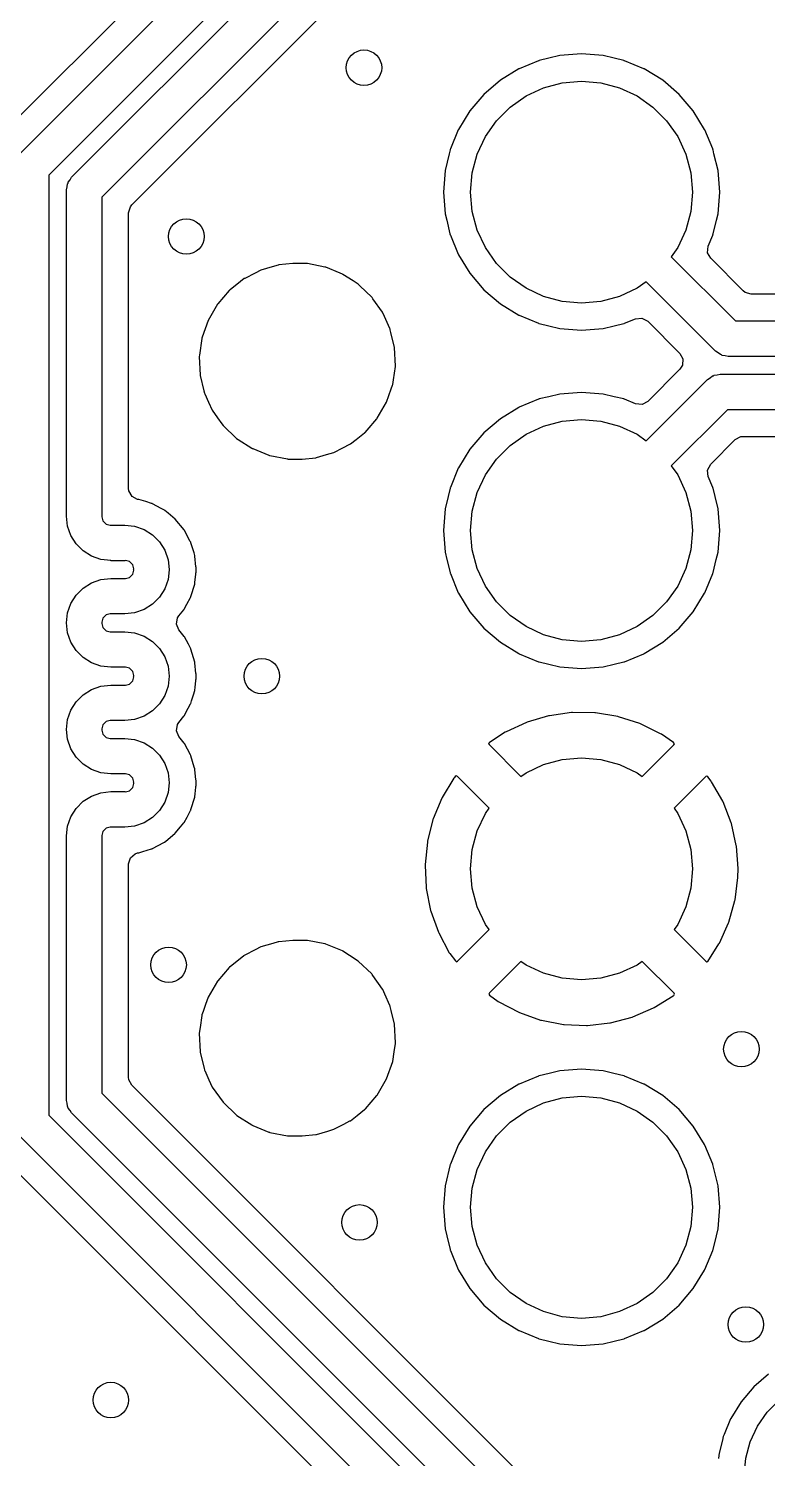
# Model space of a CAD drawing. Extents: x 3.82 to 6.18, y -5.18 to -3.22.
# Drawn here: x 4.164 to 4.492, y -4.798 to -4.164 of the extents above; entities that cross this region are included whole.
import ezdxf

# ---------------------------------------------------------------- set-up
doc = ezdxf.new("R2010")
doc.units = 0
doc.header["$MEASUREMENT"] = 0
doc.layers.add('BLACK', color=7, linetype='CONTINUOUS')

msp = doc.modelspace()

# ---------------------------------------------------------------- linework, layer by layer
at = {"layer": 'BLACK', "linetype": 'CONTINUOUS'}
for p, q in [((4.15979, -4.21985), (4.35827, -4.02137)), ((4.37171, -4.0302), (4.17323, -4.22868)), ((4.30238, -4.06053), (4.15337, -4.20954)), ((4.18341, -4.22964), (4.33241, -4.08064)), ((4.34122, -4.09409), (4.19685, -4.23847)), ((4.21013, -4.24192), (4.34467, -4.10738)), ((4.39987, -4.17574), (4.39499, -4.17691)), ((4.40945, -4.17499), (4.39987, -4.17574)), ((4.41903, -4.17574), (4.40945, -4.17499)), ((4.42391, -4.17691), (4.41903, -4.17574)), ((4.38165, -4.18166), (4.37346, -4.18668)), ((4.38183, -4.18159), (4.38165, -4.18166)), ((4.39035, -4.17806), (4.38183, -4.18159)), ((4.38183, -4.18159), (4.38183, -4.18159)), ((4.39053, -4.17799), (4.39035, -4.17806)), ((4.39035, -4.17806), (4.39035, -4.17806)), ((4.39072, -4.17794), (4.39053, -4.17799)), ((4.39499, -4.17691), (4.39072, -4.17794)), ((4.39072, -4.17794), (4.39072, -4.17794)), ((4.42818, -4.17794), (4.42391, -4.17691)), ((4.42837, -4.17799), (4.42818, -4.17794)), ((4.42818, -4.17794), (4.42818, -4.17794)), ((4.42855, -4.17806), (4.42837, -4.17799)), ((4.43707, -4.18159), (4.42855, -4.17806)), ((4.42855, -4.17806), (4.42855, -4.17806)), ((4.43725, -4.18166), (4.43707, -4.18159)), ((4.43707, -4.18159), (4.43707, -4.18159)), ((4.44544, -4.18668), (4.43725, -4.18166)), ((4.37346, -4.18668), (4.36615, -4.19292)), ((4.39262, -4.18998), (4.4009, -4.18776)), ((4.4009, -4.18776), (4.40945, -4.18701)), ((4.40945, -4.18701), (4.41799, -4.18776)), ((4.41799, -4.18776), (4.42628, -4.18998)), ((4.45275, -4.19292), (4.44544, -4.18668)), ((4.36615, -4.19292), (4.35991, -4.20023)), ((4.37782, -4.19852), (4.38484, -4.1936)), ((4.38484, -4.1936), (4.39262, -4.18998)), ((4.42628, -4.18998), (4.43406, -4.1936)), ((4.43406, -4.1936), (4.44108, -4.19852)), ((4.45899, -4.20023), (4.45275, -4.19292)), ((4.35991, -4.20023), (4.35489, -4.20842)), ((4.37175, -4.20459), (4.37782, -4.19852)), ((4.44108, -4.19852), (4.44715, -4.20459)), ((4.46401, -4.20842), (4.45899, -4.20023)), ((4.36683, -4.21161), (4.37175, -4.20459)), ((4.44715, -4.20459), (4.45207, -4.21161)), ((4.35482, -4.2086), (4.35129, -4.21712)), ((4.35489, -4.20842), (4.35482, -4.2086)), ((4.35482, -4.2086), (4.35482, -4.2086)), ((4.3632, -4.21939), (4.36683, -4.21161)), ((4.45207, -4.21161), (4.45569, -4.21939)), ((4.46408, -4.2086), (4.46401, -4.20842)), ((4.46761, -4.21712), (4.46408, -4.2086)), ((4.46408, -4.2086), (4.46408, -4.2086)), ((4.35075, -4.21923), (4.34897, -4.22664)), ((4.35117, -4.21749), (4.35075, -4.21923)), ((4.35121, -4.2173), (4.35117, -4.21749)), ((4.35117, -4.21749), (4.35117, -4.21749)), ((4.35129, -4.21712), (4.35121, -4.2173)), ((4.35129, -4.21712), (4.35129, -4.21712)), ((4.36098, -4.22767), (4.3632, -4.21939)), ((4.45569, -4.21939), (4.45791, -4.22767)), ((4.46768, -4.2173), (4.46761, -4.21712)), ((4.46761, -4.21712), (4.46761, -4.21712)), ((4.46773, -4.21749), (4.46768, -4.2173)), ((4.46815, -4.21923), (4.46773, -4.21749)), ((4.46773, -4.21749), (4.46773, -4.21749)), ((4.46993, -4.22664), (4.46815, -4.21923)), ((4.34897, -4.22664), (4.34822, -4.23622)), ((4.47068, -4.23622), (4.46993, -4.22664)), ((4.17323, -4.22868), (4.17323, -4.64533)), ((4.1814, -4.23391), (4.18154, -4.2326)), ((4.18154, -4.2326), (4.18179, -4.23222)), ((4.18179, -4.23222), (4.18189, -4.23178)), ((4.18189, -4.23178), (4.18271, -4.23075)), ((4.18271, -4.23075), (4.18341, -4.22964)), ((4.36024, -4.23622), (4.36098, -4.22767)), ((4.45791, -4.22767), (4.45866, -4.23622)), ((4.1811, -4.23519), (4.1814, -4.23391)), ((4.1811, -4.37992), (4.1811, -4.23519)), ((4.19685, -4.23847), (4.19685, -4.37992)), ((4.34822, -4.23622), (4.34897, -4.2458)), ((4.36098, -4.24477), (4.36024, -4.23622)), ((4.45866, -4.23622), (4.45791, -4.24477)), ((4.46993, -4.2458), (4.47068, -4.23622)), ((4.20868, -4.24542), (4.20947, -4.24274)), ((4.20868, -4.36755), (4.20868, -4.24542)), ((4.20947, -4.24274), (4.21013, -4.24192)), ((4.34897, -4.2458), (4.34967, -4.24872)), ((4.3632, -4.25305), (4.36098, -4.24477)), ((4.45791, -4.24477), (4.45569, -4.25305)), ((4.46922, -4.24872), (4.46993, -4.2458)), ((4.34967, -4.24872), (4.35112, -4.25476)), ((4.46777, -4.25476), (4.46922, -4.24872)), ((4.35112, -4.25476), (4.35121, -4.25514)), ((4.35121, -4.25514), (4.35129, -4.25532)), ((4.35129, -4.25532), (4.35129, -4.25532)), ((4.35129, -4.25532), (4.35481, -4.26382)), ((4.36683, -4.26083), (4.3632, -4.25305)), ((4.45569, -4.25305), (4.45207, -4.26083)), ((4.4656, -4.26017), (4.46761, -4.25532)), ((4.46761, -4.25532), (4.46768, -4.25514)), ((4.46761, -4.25532), (4.46761, -4.25532)), ((4.46768, -4.25514), (4.46777, -4.25476)), ((4.35481, -4.26382), (4.35489, -4.26402)), ((4.35489, -4.26402), (4.35991, -4.27221)), ((4.37175, -4.26785), (4.36683, -4.26083)), ((4.45207, -4.26083), (4.44924, -4.26487)), ((4.44924, -4.26487), (4.47767, -4.29331)), ((4.46534, -4.26313), (4.4656, -4.26017)), ((4.46668, -4.26558), (4.46534, -4.26313)), ((4.2673, -4.27081), (4.26473, -4.27214)), ((4.27235, -4.26933), (4.2673, -4.27081)), ((4.27501, -4.26855), (4.27235, -4.26933)), ((4.27523, -4.26848), (4.27501, -4.26855)), ((4.27501, -4.26855), (4.27501, -4.26855)), ((4.2814, -4.26789), (4.27523, -4.26848)), ((4.28749, -4.26789), (4.2814, -4.26789)), ((4.28771, -4.2679), (4.28749, -4.26789)), ((4.28789, -4.26794), (4.28771, -4.2679)), ((4.29559, -4.26944), (4.28789, -4.26794)), ((4.28789, -4.26794), (4.28789, -4.26794)), ((4.29583, -4.26949), (4.29559, -4.26944)), ((4.29559, -4.26944), (4.29559, -4.26944)), ((4.29604, -4.26958), (4.29583, -4.26949)), ((4.29605, -4.26958), (4.29604, -4.26958)), ((4.30239, -4.27214), (4.29605, -4.26958)), ((4.37782, -4.27392), (4.37175, -4.26785)), ((4.48112, -4.28002), (4.46668, -4.26558)), ((4.25826, -4.27592), (4.25364, -4.27956)), ((4.25995, -4.27459), (4.25826, -4.27592)), ((4.26016, -4.27449), (4.25995, -4.27459)), ((4.26473, -4.27214), (4.26016, -4.27449)), ((4.26016, -4.27449), (4.26016, -4.27449)), ((4.30349, -4.27258), (4.30239, -4.27214)), ((4.30369, -4.27271), (4.30349, -4.27258)), ((4.30814, -4.27558), (4.30369, -4.27271)), ((4.30369, -4.27271), (4.30369, -4.27271)), ((4.31044, -4.27706), (4.30814, -4.27558)), ((4.31061, -4.27723), (4.31044, -4.27706)), ((4.31114, -4.27773), (4.31061, -4.27723)), ((4.31641, -4.28278), (4.31114, -4.27773)), ((4.35991, -4.27221), (4.36615, -4.27952)), ((4.38484, -4.27884), (4.37782, -4.27392)), ((4.4381, -4.27601), (4.43406, -4.27884)), ((4.46884, -4.30675), (4.4381, -4.27601)), ((4.25329, -4.27988), (4.24819, -4.28577)), ((4.25345, -4.2797), (4.25329, -4.27988)), ((4.25329, -4.27988), (4.25329, -4.27988)), ((4.25364, -4.27956), (4.25345, -4.2797)), ((4.25364, -4.27956), (4.25364, -4.27956)), ((4.31655, -4.28297), (4.31641, -4.28278)), ((4.31696, -4.28355), (4.31655, -4.28297)), ((4.31655, -4.28297), (4.31655, -4.28297)), ((4.3212, -4.28952), (4.31696, -4.28355)), ((4.36615, -4.27952), (4.37346, -4.28576)), ((4.39262, -4.28247), (4.38484, -4.27884)), ((4.4009, -4.28469), (4.39262, -4.28247)), ((4.42628, -4.28247), (4.41799, -4.28469)), ((4.43406, -4.27884), (4.42628, -4.28247)), ((4.48194, -4.28069), (4.48112, -4.28002)), ((4.48463, -4.28148), (4.48194, -4.28069)), ((4.54165, -4.28148), (4.48463, -4.28148)), ((4.24803, -4.28595), (4.24389, -4.2931)), ((4.24819, -4.28577), (4.24803, -4.28595)), ((4.24819, -4.28577), (4.24819, -4.28577)), ((4.32206, -4.29142), (4.3212, -4.28952)), ((4.37346, -4.28576), (4.38165, -4.29078)), ((4.40945, -4.28543), (4.4009, -4.28469)), ((4.41799, -4.28469), (4.40945, -4.28543)), ((4.24389, -4.2931), (4.24259, -4.29684)), ((4.32444, -4.29665), (4.32206, -4.29142)), ((4.32462, -4.29705), (4.32444, -4.29665)), ((4.38165, -4.29078), (4.38183, -4.29085)), ((4.38183, -4.29085), (4.38183, -4.29085)), ((4.38183, -4.29085), (4.39035, -4.29438)), ((4.39035, -4.29438), (4.39035, -4.29438)), ((4.39035, -4.29438), (4.39053, -4.29446)), ((4.39053, -4.29446), (4.39072, -4.2945)), ((4.39072, -4.2945), (4.39072, -4.2945)), ((4.39072, -4.2945), (4.39499, -4.29553)), ((4.39499, -4.29553), (4.39987, -4.2967)), ((4.39987, -4.2967), (4.40945, -4.29745)), ((4.40945, -4.29745), (4.41903, -4.2967)), ((4.41903, -4.2967), (4.42391, -4.29553)), ((4.42391, -4.29553), (4.42818, -4.2945)), ((4.42818, -4.2945), (4.42837, -4.29446)), ((4.42818, -4.2945), (4.42818, -4.2945)), ((4.42837, -4.29446), (4.42855, -4.29438)), ((4.42855, -4.29438), (4.4334, -4.29237)), ((4.4334, -4.29237), (4.43618, -4.29207)), ((4.43618, -4.29207), (4.43881, -4.29345)), ((4.43881, -4.29345), (4.45307, -4.30771)), ((4.47767, -4.29331), (4.54428, -4.29331)), ((4.24115, -4.30115), (4.24008, -4.30849)), ((4.24118, -4.30091), (4.24115, -4.30115)), ((4.24115, -4.30115), (4.24115, -4.30115)), ((4.2413, -4.30056), (4.24118, -4.30091)), ((4.24259, -4.29684), (4.2413, -4.30056)), ((4.32467, -4.29728), (4.32462, -4.29705)), ((4.32496, -4.29847), (4.32467, -4.29728)), ((4.32467, -4.29728), (4.32467, -4.29728)), ((4.32655, -4.30509), (4.32496, -4.29847)), ((4.24008, -4.30849), (4.23999, -4.30909)), ((4.23999, -4.30909), (4.24037, -4.31735)), ((4.32694, -4.31335), (4.32655, -4.30509)), ((4.45307, -4.30771), (4.45441, -4.31017)), ((4.46996, -4.30745), (4.46884, -4.30675)), ((4.47098, -4.30827), (4.46996, -4.30745)), ((4.47142, -4.30837), (4.47098, -4.30827)), ((4.47181, -4.30861), (4.47142, -4.30837)), ((4.47311, -4.30876), (4.47181, -4.30861)), ((4.4744, -4.30906), (4.47311, -4.30876)), ((4.541, -4.30906), (4.4744, -4.30906)), ((4.32605, -4.31946), (4.3269, -4.31358)), ((4.3269, -4.31358), (4.32694, -4.31335)), ((4.3269, -4.31358), (4.3269, -4.31358)), ((4.45307, -4.31473), (4.43881, -4.32899)), ((4.45421, -4.31295), (4.45307, -4.31473)), ((4.45441, -4.31017), (4.45421, -4.31295)), ((4.24037, -4.31735), (4.24043, -4.31758)), ((4.24043, -4.31758), (4.24043, -4.31758)), ((4.24043, -4.31758), (4.24207, -4.32437)), ((4.32509, -4.32343), (4.32567, -4.32175)), ((4.32567, -4.32175), (4.32575, -4.32153)), ((4.32567, -4.32175), (4.32567, -4.32175)), ((4.32575, -4.32153), (4.32605, -4.31946)), ((4.4381, -4.34643), (4.46531, -4.31923)), ((4.46531, -4.31923), (4.46642, -4.31853)), ((4.46642, -4.31853), (4.46745, -4.31771)), ((4.46745, -4.31771), (4.46789, -4.31761)), ((4.46789, -4.31761), (4.46828, -4.31737)), ((4.46828, -4.31737), (4.46958, -4.31722)), ((4.46958, -4.31722), (4.47087, -4.31693)), ((4.47087, -4.31693), (4.51284, -4.31693)), ((4.24207, -4.32437), (4.24231, -4.32539)), ((4.24231, -4.32539), (4.24241, -4.32561)), ((4.24241, -4.32561), (4.24241, -4.32561)), ((4.24241, -4.32561), (4.24409, -4.3293)), ((4.32304, -4.32934), (4.32509, -4.32343)), ((4.39035, -4.32806), (4.38183, -4.33159)), ((4.39053, -4.32799), (4.39035, -4.32806)), ((4.39035, -4.32806), (4.39035, -4.32806)), ((4.39072, -4.32794), (4.39053, -4.32799)), ((4.39499, -4.32691), (4.39072, -4.32794)), ((4.39072, -4.32794), (4.39072, -4.32794)), ((4.39987, -4.32574), (4.39499, -4.32691)), ((4.40945, -4.32499), (4.39987, -4.32574)), ((4.41903, -4.32574), (4.40945, -4.32499)), ((4.42391, -4.32691), (4.41903, -4.32574)), ((4.42818, -4.32794), (4.42391, -4.32691)), ((4.42837, -4.32799), (4.42818, -4.32794)), ((4.42818, -4.32794), (4.42818, -4.32794)), ((4.42855, -4.32806), (4.42837, -4.32799)), ((4.4334, -4.33007), (4.42855, -4.32806)), ((4.42855, -4.32806), (4.42855, -4.32806)), ((4.24409, -4.3293), (4.24573, -4.33292)), ((4.24573, -4.33292), (4.24811, -4.33627)), ((4.3189, -4.33649), (4.32304, -4.32934)), ((4.38165, -4.33166), (4.37346, -4.33668)), ((4.38183, -4.33159), (4.38165, -4.33166)), ((4.38183, -4.33159), (4.38183, -4.33159)), ((4.43636, -4.33033), (4.4334, -4.33007)), ((4.43881, -4.32899), (4.43636, -4.33033)), ((4.47413, -4.33268), (4.44924, -4.35757)), ((4.51282, -4.33268), (4.47413, -4.33268)), ((4.24811, -4.33627), (4.24998, -4.33891)), ((4.24998, -4.33891), (4.25052, -4.33966)), ((4.25052, -4.33966), (4.25649, -4.34538)), ((4.31438, -4.3417), (4.31874, -4.33667)), ((4.31874, -4.33667), (4.3189, -4.33649)), ((4.31874, -4.33667), (4.31874, -4.33667)), ((4.37346, -4.33668), (4.36615, -4.34292)), ((4.38484, -4.3436), (4.39262, -4.33998)), ((4.39262, -4.33998), (4.4009, -4.33776)), ((4.4009, -4.33776), (4.40945, -4.33701)), ((4.40945, -4.33701), (4.41799, -4.33776)), ((4.41799, -4.33776), (4.42628, -4.33998)), ((4.42628, -4.33998), (4.43406, -4.3436)), ((4.25649, -4.34538), (4.25721, -4.34584)), ((4.25721, -4.34584), (4.26324, -4.34973)), ((4.30698, -4.34785), (4.30953, -4.34584)), ((4.30953, -4.34584), (4.31329, -4.34289)), ((4.31329, -4.34288), (4.31348, -4.34274)), ((4.31329, -4.34289), (4.31329, -4.34288)), ((4.31348, -4.34274), (4.31438, -4.3417)), ((4.36615, -4.34292), (4.35991, -4.35023)), ((4.37782, -4.34852), (4.38484, -4.3436)), ((4.43406, -4.3436), (4.4381, -4.34643)), ((4.46668, -4.35686), (4.47758, -4.34596)), ((4.47758, -4.34596), (4.48003, -4.34462)), ((4.48003, -4.34462), (4.48108, -4.34451)), ((4.48108, -4.34451), (4.52426, -4.34451)), ((4.26324, -4.34973), (4.26324, -4.34973)), ((4.26324, -4.34973), (4.26343, -4.34986)), ((4.26343, -4.34986), (4.26365, -4.34995)), ((4.26365, -4.34995), (4.27088, -4.35286)), ((4.27088, -4.35286), (4.27088, -4.35286)), ((4.27088, -4.35286), (4.2711, -4.35295)), ((4.2711, -4.35295), (4.27133, -4.353)), ((4.27133, -4.353), (4.27133, -4.353)), ((4.27133, -4.353), (4.27904, -4.3545)), ((4.29192, -4.35389), (4.29634, -4.3526)), ((4.29634, -4.3526), (4.29963, -4.35163)), ((4.29963, -4.35163), (4.30363, -4.34957)), ((4.30363, -4.34957), (4.30677, -4.34795)), ((4.30677, -4.34795), (4.30698, -4.34785)), ((4.30677, -4.34795), (4.30677, -4.34795)), ((4.35991, -4.35023), (4.35489, -4.35842)), ((4.37175, -4.35459), (4.37782, -4.34852)), ((4.27904, -4.3545), (4.27904, -4.3545)), ((4.27904, -4.3545), (4.27922, -4.35454)), ((4.27922, -4.35454), (4.27943, -4.35455)), ((4.27943, -4.35455), (4.28553, -4.35455)), ((4.28553, -4.35455), (4.29169, -4.35396)), ((4.29169, -4.35396), (4.29192, -4.35389)), ((4.29192, -4.35389), (4.29192, -4.35389)), ((4.35482, -4.3586), (4.35129, -4.36712)), ((4.35489, -4.35842), (4.35482, -4.3586)), ((4.35482, -4.3586), (4.35482, -4.3586)), ((4.36683, -4.36161), (4.37175, -4.35459)), ((4.44924, -4.35757), (4.45207, -4.36161)), ((4.4653, -4.35949), (4.46668, -4.35686)), ((4.4656, -4.36227), (4.4653, -4.35949)), ((4.3632, -4.36939), (4.36683, -4.36161)), ((4.45207, -4.36161), (4.45569, -4.36939)), ((4.46761, -4.36712), (4.4656, -4.36227)), ((4.20881, -4.36869), (4.20868, -4.36755)), ((4.2102, -4.37112), (4.20881, -4.36869)), ((4.21267, -4.37242), (4.2102, -4.37112)), ((4.21289, -4.37246), (4.21267, -4.37242)), ((4.21313, -4.37248), (4.21289, -4.37246)), ((4.21625, -4.37343), (4.21313, -4.37248)), ((4.3503, -4.37112), (4.34897, -4.37664)), ((4.35117, -4.36749), (4.3503, -4.37112)), ((4.35121, -4.3673), (4.35117, -4.36749)), ((4.35117, -4.36749), (4.35117, -4.36749)), ((4.35129, -4.36712), (4.35121, -4.3673)), ((4.35129, -4.36712), (4.35129, -4.36712)), ((4.36098, -4.37767), (4.3632, -4.36939)), ((4.45569, -4.36939), (4.45791, -4.37767)), ((4.46768, -4.3673), (4.46761, -4.36712)), ((4.46773, -4.36749), (4.46768, -4.3673)), ((4.4686, -4.37112), (4.46773, -4.36749)), ((4.46773, -4.36749), (4.46773, -4.36749)), ((4.46993, -4.37664), (4.4686, -4.37112)), ((4.21884, -4.37421), (4.21625, -4.37343)), ((4.21907, -4.37429), (4.21884, -4.37421)), ((4.21884, -4.37421), (4.21884, -4.37421)), ((4.21929, -4.3744), (4.21907, -4.37429)), ((4.22313, -4.37645), (4.21929, -4.3744)), ((4.21929, -4.3744), (4.21929, -4.3744)), ((4.22455, -4.37721), (4.22313, -4.37645)), ((4.22474, -4.37737), (4.22455, -4.37721)), ((4.2262, -4.37857), (4.22474, -4.37737)), ((4.22935, -4.38115), (4.2262, -4.37857)), ((4.34897, -4.37664), (4.34822, -4.38622)), ((4.36024, -4.38622), (4.36098, -4.37767)), ((4.45791, -4.37767), (4.45866, -4.38622)), ((4.47068, -4.38622), (4.46993, -4.37664)), ((4.1816, -4.3843), (4.1811, -4.37992)), ((4.18305, -4.38846), (4.1816, -4.3843)), ((4.19685, -4.37995), (4.19679, -4.38021)), ((4.19679, -4.38021), (4.19726, -4.38196)), ((4.19685, -4.37992), (4.19685, -4.37995)), ((4.19726, -4.38196), (4.19875, -4.38345)), ((4.19875, -4.38345), (4.20051, -4.38392)), ((4.20051, -4.38392), (4.20079, -4.38386)), ((4.20079, -4.38386), (4.20697, -4.38386)), ((4.20697, -4.38386), (4.20697, -4.38386)), ((4.20697, -4.38386), (4.20698, -4.38386)), ((4.20698, -4.38386), (4.20701, -4.38386)), ((4.20701, -4.38386), (4.21134, -4.38435)), ((4.21134, -4.38435), (4.2155, -4.38581)), ((4.23329, -4.38595), (4.22935, -4.38115)), ((4.1854, -4.39219), (4.18305, -4.38846)), ((4.2155, -4.38581), (4.21923, -4.38815)), ((4.21923, -4.38815), (4.22235, -4.39127)), ((4.22235, -4.39127), (4.22469, -4.395)), ((4.2334, -4.38616), (4.23329, -4.38595)), ((4.23343, -4.38622), (4.2334, -4.38616)), ((4.23601, -4.39104), (4.23343, -4.38622)), ((4.23621, -4.39142), (4.23601, -4.39104)), ((4.23628, -4.39166), (4.23621, -4.39142)), ((4.23765, -4.39616), (4.23628, -4.39166)), ((4.23628, -4.39166), (4.23628, -4.39166)), ((4.34822, -4.38622), (4.34897, -4.3958)), ((4.36098, -4.39477), (4.36024, -4.38622)), ((4.45866, -4.38622), (4.45791, -4.39477)), ((4.46993, -4.3958), (4.47068, -4.38622)), ((4.18851, -4.39531), (4.1854, -4.39219)), ((4.19225, -4.39766), (4.18851, -4.39531)), ((4.19641, -4.39911), (4.19225, -4.39766)), ((4.22469, -4.395), (4.22615, -4.39916)), ((4.23802, -4.39737), (4.23765, -4.39616)), ((4.23804, -4.39761), (4.23802, -4.39737)), ((4.2385, -4.40231), (4.23804, -4.39761)), ((4.34897, -4.3958), (4.34974, -4.39902)), ((4.3632, -4.40305), (4.36098, -4.39477)), ((4.45791, -4.39477), (4.45569, -4.40305)), ((4.46915, -4.39902), (4.46993, -4.3958)), ((4.20073, -4.3996), (4.19641, -4.39911)), ((4.20076, -4.39961), (4.20073, -4.3996)), ((4.20077, -4.39961), (4.20076, -4.39961)), ((4.20696, -4.39961), (4.20077, -4.39961)), ((4.20077, -4.39961), (4.20077, -4.39961)), ((4.20724, -4.39954), (4.20696, -4.39961)), ((4.20899, -4.40001), (4.20724, -4.39954)), ((4.21049, -4.40151), (4.20899, -4.40001)), ((4.21096, -4.40326), (4.21049, -4.40151)), ((4.21049, -4.40558), (4.21096, -4.40382)), ((4.21089, -4.40353), (4.21096, -4.40326)), ((4.21096, -4.40382), (4.21089, -4.40353)), ((4.22615, -4.39916), (4.22664, -4.40354)), ((4.22663, -4.4036), (4.22615, -4.40792)), ((4.22664, -4.40357), (4.22663, -4.4036)), ((4.22664, -4.40354), (4.22664, -4.40354)), ((4.22664, -4.40354), (4.22664, -4.40357)), ((4.23853, -4.40253), (4.2385, -4.40231)), ((4.23867, -4.40354), (4.23853, -4.40253)), ((4.23854, -4.40477), (4.23864, -4.40422)), ((4.23864, -4.40422), (4.23867, -4.40403)), ((4.23864, -4.40422), (4.23864, -4.40422)), ((4.23867, -4.40403), (4.23867, -4.40354)), ((4.34974, -4.39902), (4.35115, -4.40488)), ((4.36683, -4.41083), (4.3632, -4.40305)), ((4.45569, -4.40305), (4.45207, -4.41083)), ((4.46775, -4.40488), (4.46915, -4.39902)), ((4.18851, -4.41177), (4.19225, -4.40943)), ((4.19225, -4.40943), (4.19641, -4.40797)), ((4.19641, -4.40797), (4.20079, -4.40748)), ((4.20079, -4.40748), (4.20697, -4.40748)), ((4.20697, -4.40748), (4.20697, -4.40748)), ((4.20697, -4.40748), (4.20697, -4.40748)), ((4.20697, -4.40748), (4.20724, -4.40754)), ((4.20724, -4.40754), (4.20899, -4.40707)), ((4.20899, -4.40707), (4.21049, -4.40558)), ((4.22615, -4.40792), (4.22469, -4.41208)), ((4.23628, -4.41543), (4.23794, -4.40995)), ((4.23794, -4.40995), (4.23802, -4.40972)), ((4.23794, -4.40995), (4.23794, -4.40995)), ((4.23802, -4.40972), (4.23806, -4.40929)), ((4.23806, -4.40929), (4.23843, -4.40552)), ((4.23843, -4.40552), (4.23847, -4.40518)), ((4.23847, -4.40518), (4.23854, -4.40477)), ((4.23854, -4.40477), (4.23854, -4.40477)), ((4.35115, -4.40488), (4.35121, -4.40514)), ((4.35121, -4.40514), (4.35129, -4.40532)), ((4.35129, -4.40532), (4.35129, -4.40532)), ((4.35129, -4.40532), (4.35482, -4.41384)), ((4.37175, -4.41785), (4.36683, -4.41083)), ((4.45207, -4.41083), (4.44715, -4.41785)), ((4.46408, -4.41384), (4.46761, -4.40532)), ((4.46761, -4.40532), (4.46768, -4.40514)), ((4.46761, -4.40532), (4.46761, -4.40532)), ((4.46768, -4.40514), (4.46775, -4.40488)), ((4.18305, -4.41862), (4.1854, -4.41489)), ((4.1854, -4.41489), (4.18851, -4.41177)), ((4.22235, -4.41582), (4.21923, -4.41893)), ((4.22469, -4.41208), (4.22235, -4.41582)), ((4.23448, -4.41891), (4.2361, -4.41588)), ((4.2361, -4.41588), (4.23621, -4.41566)), ((4.2361, -4.41588), (4.2361, -4.41588)), ((4.23621, -4.41566), (4.23628, -4.41543)), ((4.35482, -4.41384), (4.35489, -4.41402)), ((4.35489, -4.41402), (4.35991, -4.42221)), ((4.45899, -4.42221), (4.46401, -4.41402)), ((4.46401, -4.41402), (4.46408, -4.41384)), ((4.18111, -4.42714), (4.1816, -4.42279)), ((4.1816, -4.42279), (4.18305, -4.41862)), ((4.2005, -4.42317), (4.19875, -4.42364)), ((4.20077, -4.42323), (4.2005, -4.42317)), ((4.20696, -4.42323), (4.20077, -4.42323)), ((4.20697, -4.42323), (4.20696, -4.42323)), ((4.21134, -4.42273), (4.20697, -4.42323)), ((4.2155, -4.42128), (4.21134, -4.42273)), ((4.21923, -4.41893), (4.2155, -4.42128)), ((4.23092, -4.42402), (4.23313, -4.42133)), ((4.23313, -4.42133), (4.23329, -4.42114)), ((4.23329, -4.42114), (4.23448, -4.41891)), ((4.35991, -4.42221), (4.36615, -4.42952)), ((4.37782, -4.42392), (4.37175, -4.41785)), ((4.44715, -4.41785), (4.44108, -4.42392)), ((4.45275, -4.42952), (4.45899, -4.42221)), ((4.1811, -4.42715), (4.18111, -4.42714)), ((4.1811, -4.42716), (4.1811, -4.42715)), ((4.1811, -4.42717), (4.1811, -4.42716)), ((4.1816, -4.43155), (4.1811, -4.42717)), ((4.19726, -4.42513), (4.19679, -4.42689)), ((4.19679, -4.42689), (4.19685, -4.42717)), ((4.19685, -4.42719), (4.19679, -4.42746)), ((4.19679, -4.42746), (4.19726, -4.4292)), ((4.19685, -4.42717), (4.19685, -4.42719)), ((4.19875, -4.42364), (4.19726, -4.42513)), ((4.19726, -4.4292), (4.19875, -4.4307)), ((4.22983, -4.42774), (4.2303, -4.42498)), ((4.23092, -4.43031), (4.22983, -4.42774)), ((4.2303, -4.42498), (4.23092, -4.42402)), ((4.36615, -4.42952), (4.37346, -4.43576)), ((4.38484, -4.42884), (4.37782, -4.42392)), ((4.39262, -4.43247), (4.38484, -4.42884)), ((4.43406, -4.42884), (4.42628, -4.43247)), ((4.44108, -4.42392), (4.43406, -4.42884)), ((4.44544, -4.43576), (4.45275, -4.42952)), ((4.18305, -4.43571), (4.1816, -4.43155)), ((4.1854, -4.43944), (4.18305, -4.43571)), ((4.19875, -4.4307), (4.20051, -4.43117)), ((4.20051, -4.43117), (4.20079, -4.4311)), ((4.20079, -4.4311), (4.20697, -4.4311)), ((4.20697, -4.4311), (4.20697, -4.4311)), ((4.20697, -4.4311), (4.20698, -4.4311)), ((4.20698, -4.4311), (4.20701, -4.43111)), ((4.20701, -4.43111), (4.21134, -4.4316)), ((4.21134, -4.4316), (4.2155, -4.43305)), ((4.2155, -4.43305), (4.21923, -4.4354)), ((4.21923, -4.4354), (4.22235, -4.43851)), ((4.23329, -4.43319), (4.23092, -4.43031)), ((4.2334, -4.43341), (4.23329, -4.43319)), ((4.23514, -4.43666), (4.2334, -4.43341)), ((4.37346, -4.43576), (4.38165, -4.44078)), ((4.4009, -4.43469), (4.39262, -4.43247)), ((4.40945, -4.43543), (4.4009, -4.43469)), ((4.41799, -4.43469), (4.40945, -4.43543)), ((4.42628, -4.43247), (4.41799, -4.43469)), ((4.43725, -4.44078), (4.44544, -4.43576)), ((4.18851, -4.44256), (4.1854, -4.43944)), ((4.22235, -4.43851), (4.22469, -4.44225)), ((4.22469, -4.44225), (4.22615, -4.44641)), ((4.23621, -4.43867), (4.23514, -4.43666)), ((4.23628, -4.4389), (4.23621, -4.43867)), ((4.23742, -4.44266), (4.23628, -4.4389)), ((4.23628, -4.4389), (4.23628, -4.4389)), ((4.38165, -4.44078), (4.38183, -4.44085)), ((4.38183, -4.44085), (4.38183, -4.44085)), ((4.38183, -4.44085), (4.39035, -4.44438)), ((4.42855, -4.44438), (4.43707, -4.44085)), ((4.43707, -4.44085), (4.43725, -4.44078)), ((4.43707, -4.44085), (4.43707, -4.44085)), ((4.19225, -4.4449), (4.18851, -4.44256)), ((4.19641, -4.44636), (4.19225, -4.4449)), ((4.20073, -4.44684), (4.19641, -4.44636)), ((4.20076, -4.44685), (4.20073, -4.44684)), ((4.20077, -4.44685), (4.20076, -4.44685)), ((4.20696, -4.44685), (4.20077, -4.44685)), ((4.20077, -4.44685), (4.20077, -4.44685)), ((4.20724, -4.44679), (4.20696, -4.44685)), ((4.20899, -4.44726), (4.20724, -4.44679)), ((4.21049, -4.44875), (4.20899, -4.44726)), ((4.21096, -4.4505), (4.21049, -4.44875)), ((4.22615, -4.44641), (4.22664, -4.45079)), ((4.23802, -4.44461), (4.23742, -4.44266)), ((4.23804, -4.44485), (4.23802, -4.44461)), ((4.2385, -4.44956), (4.23804, -4.44485)), ((4.39035, -4.44438), (4.39035, -4.44438)), ((4.39035, -4.44438), (4.39053, -4.44446)), ((4.39053, -4.44446), (4.39072, -4.4445)), ((4.39072, -4.4445), (4.39072, -4.4445)), ((4.39072, -4.4445), (4.39499, -4.44553)), ((4.39499, -4.44553), (4.39987, -4.4467)), ((4.39987, -4.4467), (4.40945, -4.44745)), ((4.40945, -4.44745), (4.41903, -4.4467)), ((4.41903, -4.4467), (4.42391, -4.44553)), ((4.42391, -4.44553), (4.42818, -4.4445)), ((4.42818, -4.4445), (4.42837, -4.44446)), ((4.42818, -4.4445), (4.42818, -4.4445)), ((4.42837, -4.44446), (4.42855, -4.44438)), ((4.42855, -4.44438), (4.42855, -4.44438)), ((4.19641, -4.45522), (4.20079, -4.45472)), ((4.20079, -4.45472), (4.20697, -4.45472)), ((4.20697, -4.45472), (4.20697, -4.45472)), ((4.20697, -4.45472), (4.20697, -4.45472)), ((4.20697, -4.45472), (4.20724, -4.45479)), ((4.20724, -4.45479), (4.20899, -4.45432)), ((4.20899, -4.45432), (4.21049, -4.45282)), ((4.21049, -4.45282), (4.21096, -4.45106)), ((4.21089, -4.45077), (4.21096, -4.4505)), ((4.21096, -4.45106), (4.21089, -4.45077)), ((4.22615, -4.45517), (4.22469, -4.45933)), ((4.22663, -4.45084), (4.22615, -4.45517)), ((4.22664, -4.45081), (4.22663, -4.45084)), ((4.22664, -4.45079), (4.22664, -4.45079)), ((4.22664, -4.45079), (4.22664, -4.45081)), ((4.23812, -4.45586), (4.23843, -4.45276)), ((4.23843, -4.45276), (4.23847, -4.45243)), ((4.23847, -4.45243), (4.23854, -4.45203)), ((4.23853, -4.44977), (4.2385, -4.44956)), ((4.23858, -4.45015), (4.23853, -4.44977)), ((4.23854, -4.45202), (4.23859, -4.45176)), ((4.23854, -4.45203), (4.23854, -4.45202)), ((4.23867, -4.45079), (4.23858, -4.45015)), ((4.23859, -4.45176), (4.23864, -4.45146)), ((4.23864, -4.45146), (4.23867, -4.45127)), ((4.23864, -4.45146), (4.23864, -4.45146)), ((4.23867, -4.45127), (4.23867, -4.45079)), ((4.1854, -4.46214), (4.18851, -4.45902)), ((4.18851, -4.45902), (4.19225, -4.45667)), ((4.19225, -4.45667), (4.19641, -4.45522)), ((4.22469, -4.45933), (4.22235, -4.46306)), ((4.23656, -4.46176), (4.23737, -4.45909)), ((4.23737, -4.45909), (4.23794, -4.4572)), ((4.23794, -4.4572), (4.23802, -4.45697)), ((4.23794, -4.4572), (4.23794, -4.4572)), ((4.23802, -4.45697), (4.23812, -4.45586)), ((4.1816, -4.47003), (4.18305, -4.46587)), ((4.18305, -4.46587), (4.1854, -4.46214)), ((4.21923, -4.46618), (4.2155, -4.46852)), ((4.22235, -4.46306), (4.21923, -4.46618)), ((4.23329, -4.46838), (4.2351, -4.465)), ((4.2351, -4.465), (4.2361, -4.46312)), ((4.2361, -4.46312), (4.23621, -4.46291)), ((4.2361, -4.46312), (4.2361, -4.46312)), ((4.23621, -4.46291), (4.23656, -4.46176)), ((4.40503, -4.46697), (4.3952, -4.46831)), ((4.4054, -4.46695), (4.40503, -4.46697)), ((4.41531, -4.46708), (4.4054, -4.46695)), ((4.41568, -4.46711), (4.41531, -4.46708)), ((4.42547, -4.4687), (4.41568, -4.46711)), ((4.18111, -4.47438), (4.1816, -4.47003)), ((4.19726, -4.47237), (4.19679, -4.47413)), ((4.19679, -4.47413), (4.19685, -4.47441)), ((4.19875, -4.47088), (4.19726, -4.47237)), ((4.2005, -4.47041), (4.19875, -4.47088)), ((4.20077, -4.47047), (4.2005, -4.47041)), ((4.20696, -4.47047), (4.20077, -4.47047)), ((4.20697, -4.47047), (4.20696, -4.47047)), ((4.21134, -4.46998), (4.20697, -4.47047)), ((4.2155, -4.46852), (4.21134, -4.46998)), ((4.22983, -4.47498), (4.2303, -4.47223)), ((4.2303, -4.47223), (4.23092, -4.47126)), ((4.23092, -4.47126), (4.23313, -4.46857)), ((4.23313, -4.46857), (4.23329, -4.46838)), ((4.38498, -4.47129), (4.37597, -4.47544)), ((4.38532, -4.47116), (4.38498, -4.47129)), ((4.39484, -4.46838), (4.38532, -4.47116)), ((4.3952, -4.46831), (4.39484, -4.46838)), ((4.42583, -4.46879), (4.42547, -4.4687)), ((4.43527, -4.47181), (4.42583, -4.46879)), ((4.43561, -4.47195), (4.43527, -4.47181)), ((4.44451, -4.47634), (4.43561, -4.47195)), ((4.1811, -4.4744), (4.18111, -4.47438)), ((4.1811, -4.47441), (4.1811, -4.4744)), ((4.1811, -4.4744), (4.1811, -4.4744)), ((4.1816, -4.47879), (4.1811, -4.47441)), ((4.18305, -4.48295), (4.1816, -4.47879)), ((4.19685, -4.47444), (4.19679, -4.4747)), ((4.19679, -4.4747), (4.19726, -4.47645)), ((4.19685, -4.47441), (4.19685, -4.47444)), ((4.19726, -4.47645), (4.19875, -4.47794)), ((4.19875, -4.47794), (4.20051, -4.47841)), ((4.20051, -4.47841), (4.20079, -4.47835)), ((4.20079, -4.47835), (4.20697, -4.47835)), ((4.20697, -4.47835), (4.20697, -4.47835)), ((4.20697, -4.47835), (4.20698, -4.47835)), ((4.20698, -4.47835), (4.20701, -4.47835)), ((4.20701, -4.47835), (4.21134, -4.47884)), ((4.21134, -4.47884), (4.2155, -4.4803)), ((4.2155, -4.4803), (4.21923, -4.48264)), ((4.23092, -4.47756), (4.22983, -4.47498)), ((4.23274, -4.47978), (4.23092, -4.47756)), ((4.23329, -4.48044), (4.23274, -4.47978)), ((4.2334, -4.48065), (4.23329, -4.48044)), ((4.3686, -4.48024), (4.36824, -4.48066)), ((4.37565, -4.47562), (4.3686, -4.48024)), ((4.37597, -4.47544), (4.37565, -4.47562)), ((4.44483, -4.47652), (4.44451, -4.47634)), ((4.45021, -4.48026), (4.44483, -4.47652)), ((4.45058, -4.48074), (4.45021, -4.48026)), ((4.1854, -4.48668), (4.18305, -4.48295)), ((4.18851, -4.4898), (4.1854, -4.48668)), ((4.21923, -4.48264), (4.22235, -4.48576)), ((4.22235, -4.48576), (4.22469, -4.48949)), ((4.23341, -4.48066), (4.2334, -4.48065)), ((4.23605, -4.4856), (4.23341, -4.48066)), ((4.23621, -4.48591), (4.23605, -4.4856)), ((4.23628, -4.48615), (4.23621, -4.48591)), ((4.23779, -4.4911), (4.23628, -4.48615)), ((4.23628, -4.48615), (4.23628, -4.48615)), ((4.36824, -4.48066), (4.36842, -4.48105)), ((4.36842, -4.48105), (4.38257, -4.4952)), ((4.43633, -4.4952), (4.45033, -4.4812)), ((4.45033, -4.4812), (4.45058, -4.48074)), ((4.19225, -4.49215), (4.18851, -4.4898)), ((4.19641, -4.4936), (4.19225, -4.49215)), ((4.22469, -4.48949), (4.22615, -4.49365)), ((4.23802, -4.49185), (4.23779, -4.4911)), ((4.23804, -4.4921), (4.23802, -4.49185)), ((4.2385, -4.4968), (4.23804, -4.4921)), ((4.38484, -4.4936), (4.39262, -4.48998)), ((4.39262, -4.48998), (4.4009, -4.48776)), ((4.4009, -4.48776), (4.40945, -4.48701)), ((4.40945, -4.48701), (4.41799, -4.48776)), ((4.41799, -4.48776), (4.42628, -4.48998)), ((4.42628, -4.48998), (4.43406, -4.4936)), ((4.20073, -4.49409), (4.19641, -4.4936)), ((4.20076, -4.49409), (4.20073, -4.49409)), ((4.20077, -4.49409), (4.20076, -4.49409)), ((4.20696, -4.49409), (4.20077, -4.49409)), ((4.20077, -4.49409), (4.20077, -4.49409)), ((4.20724, -4.49403), (4.20696, -4.49409)), ((4.20899, -4.4945), (4.20724, -4.49403)), ((4.21049, -4.49599), (4.20899, -4.4945)), ((4.21096, -4.49774), (4.21049, -4.49599)), ((4.21049, -4.50007), (4.21096, -4.49831)), ((4.21089, -4.49802), (4.21096, -4.49774)), ((4.21096, -4.49831), (4.21089, -4.49802)), ((4.22615, -4.49365), (4.22664, -4.49803)), ((4.22663, -4.49808), (4.22615, -4.50241)), ((4.22664, -4.49806), (4.22663, -4.49808)), ((4.22664, -4.49803), (4.22664, -4.49803)), ((4.22664, -4.49803), (4.22664, -4.49806)), ((4.23847, -4.49967), (4.23854, -4.49926)), ((4.23853, -4.49702), (4.2385, -4.4968)), ((4.23861, -4.49757), (4.23853, -4.49702)), ((4.23854, -4.49926), (4.23864, -4.49871)), ((4.23854, -4.49926), (4.23854, -4.49926)), ((4.23867, -4.49803), (4.23861, -4.49757)), ((4.23864, -4.49871), (4.23867, -4.49852)), ((4.23864, -4.49871), (4.23864, -4.49871)), ((4.23867, -4.49852), (4.23867, -4.49803)), ((4.35285, -4.49607), (4.3477, -4.50455)), ((4.35306, -4.49577), (4.35285, -4.49607)), ((4.35346, -4.49529), (4.35306, -4.49577)), ((4.35386, -4.49501), (4.35346, -4.49529)), ((4.35438, -4.4953), (4.35386, -4.49501)), ((4.36842, -4.50934), (4.35438, -4.4953)), ((4.38257, -4.4952), (4.38484, -4.4936)), ((4.43406, -4.4936), (4.43633, -4.4952)), ((4.46449, -4.49533), (4.45047, -4.50934)), ((4.46494, -4.49507), (4.46449, -4.49533)), ((4.46541, -4.4954), (4.46494, -4.49507)), ((4.46688, -4.49726), (4.46541, -4.4954)), ((4.46708, -4.49757), (4.46688, -4.49726)), ((4.472, -4.50618), (4.46708, -4.49757)), ((4.18851, -4.50626), (4.19225, -4.50392)), ((4.19225, -4.50392), (4.19641, -4.50246)), ((4.19641, -4.50246), (4.20079, -4.50197)), ((4.20079, -4.50197), (4.20697, -4.50197)), ((4.20697, -4.50197), (4.20697, -4.50197)), ((4.20697, -4.50197), (4.20697, -4.50197)), ((4.20697, -4.50197), (4.20724, -4.50203)), ((4.20724, -4.50203), (4.20899, -4.50156)), ((4.20899, -4.50156), (4.21049, -4.50007)), ((4.22615, -4.50241), (4.22469, -4.50657)), ((4.23628, -4.50992), (4.23794, -4.50444)), ((4.23794, -4.50444), (4.23802, -4.50421)), ((4.23794, -4.50444), (4.23794, -4.50444)), ((4.23802, -4.50421), (4.23814, -4.50295)), ((4.23814, -4.50295), (4.23843, -4.50001)), ((4.23843, -4.50001), (4.23847, -4.49967)), ((4.34754, -4.50488), (4.3437, -4.51403)), ((4.3477, -4.50455), (4.34754, -4.50488)), ((4.18305, -4.51311), (4.1854, -4.50938)), ((4.1854, -4.50938), (4.18851, -4.50626)), ((4.22235, -4.5103), (4.21923, -4.51342)), ((4.22469, -4.50657), (4.22235, -4.5103)), ((4.23455, -4.51326), (4.2361, -4.51037)), ((4.2361, -4.51037), (4.23621, -4.51015)), ((4.2361, -4.51037), (4.2361, -4.51037)), ((4.23621, -4.51015), (4.23628, -4.50992)), ((4.3632, -4.51939), (4.36683, -4.51161)), ((4.36683, -4.51161), (4.36842, -4.50934)), ((4.45047, -4.50934), (4.45207, -4.51161)), ((4.45207, -4.51161), (4.45569, -4.51939)), ((4.47216, -4.50651), (4.472, -4.50618)), ((4.47576, -4.51576), (4.47216, -4.50651)), ((4.18111, -4.52163), (4.1816, -4.51727)), ((4.1816, -4.51727), (4.18305, -4.51311)), ((4.19875, -4.51812), (4.19726, -4.51962)), ((4.2005, -4.51765), (4.19875, -4.51812)), ((4.20077, -4.51772), (4.2005, -4.51765)), ((4.20696, -4.51772), (4.20077, -4.51772)), ((4.20697, -4.51771), (4.20696, -4.51772)), ((4.21134, -4.51722), (4.20697, -4.51771)), ((4.2155, -4.51577), (4.21134, -4.51722)), ((4.21923, -4.51342), (4.2155, -4.51577)), ((4.22935, -4.52042), (4.23164, -4.51763)), ((4.23164, -4.51763), (4.23313, -4.51581)), ((4.23313, -4.51581), (4.23329, -4.51563)), ((4.23329, -4.51563), (4.23455, -4.51326)), ((4.34358, -4.51438), (4.34114, -4.52399)), ((4.3437, -4.51403), (4.34358, -4.51438)), ((4.47586, -4.51611), (4.47576, -4.51576)), ((4.47805, -4.52578), (4.47586, -4.51611)), ((4.1811, -4.52164), (4.18111, -4.52163)), ((4.1811, -4.63881), (4.1811, -4.52164)), ((4.19726, -4.51962), (4.19679, -4.52137)), ((4.19679, -4.52137), (4.19685, -4.52165)), ((4.19685, -4.52165), (4.19685, -4.63555)), ((4.21929, -4.52717), (4.22433, -4.52448)), ((4.22433, -4.52448), (4.22455, -4.52436)), ((4.22455, -4.52436), (4.22512, -4.52389)), ((4.22512, -4.52389), (4.22916, -4.52058)), ((4.22916, -4.52058), (4.22935, -4.52042)), ((4.34108, -4.52435), (4.34008, -4.53422)), ((4.34114, -4.52399), (4.34108, -4.52435)), ((4.36098, -4.52767), (4.3632, -4.51939)), ((4.45569, -4.51939), (4.45791, -4.52767)), ((4.20947, -4.53134), (4.21158, -4.52951)), ((4.21158, -4.52951), (4.21267, -4.52916)), ((4.21267, -4.52916), (4.21289, -4.52912)), ((4.21289, -4.52912), (4.21313, -4.52909)), ((4.21313, -4.52909), (4.21492, -4.52855)), ((4.21492, -4.52855), (4.21884, -4.52736)), ((4.21884, -4.52736), (4.21907, -4.52729)), ((4.21884, -4.52736), (4.21884, -4.52736)), ((4.21907, -4.52729), (4.21929, -4.52717)), ((4.21929, -4.52717), (4.21929, -4.52717)), ((4.36024, -4.53622), (4.36098, -4.52767)), ((4.45791, -4.52767), (4.45866, -4.53622)), ((4.47811, -4.52614), (4.47805, -4.52578)), ((4.47885, -4.5361), (4.47811, -4.52614)), ((4.20868, -4.53402), (4.20947, -4.53134)), ((4.20868, -4.62859), (4.20868, -4.53402)), ((4.34008, -4.53422), (4.34007, -4.53459)), ((4.34007, -4.53459), (4.34055, -4.5445)), ((4.36098, -4.54477), (4.36024, -4.53622)), ((4.45866, -4.53622), (4.45791, -4.54477)), ((4.47876, -4.53973), (4.47885, -4.53634)), ((4.47885, -4.53634), (4.47885, -4.5361)), ((4.47749, -4.54988), (4.47874, -4.53998)), ((4.47874, -4.53998), (4.47876, -4.53973)), ((4.34055, -4.5445), (4.3406, -4.54486)), ((4.3406, -4.54486), (4.34253, -4.55459)), ((4.3632, -4.55305), (4.36098, -4.54477)), ((4.45791, -4.54477), (4.45569, -4.55305)), ((4.47472, -4.55978), (4.47741, -4.55024)), ((4.47741, -4.55024), (4.47749, -4.54988)), ((4.34253, -4.55459), (4.34263, -4.55494)), ((4.34263, -4.55494), (4.34598, -4.56428)), ((4.36683, -4.56083), (4.3632, -4.55305)), ((4.45569, -4.55305), (4.45207, -4.56083)), ((4.36842, -4.5631), (4.36683, -4.56083)), ((4.45207, -4.56083), (4.45047, -4.5631)), ((4.47052, -4.56917), (4.47459, -4.56013)), ((4.47459, -4.56013), (4.47472, -4.55978)), ((4.27266, -4.56924), (4.2673, -4.57081)), ((4.27501, -4.56855), (4.27266, -4.56924)), ((4.27523, -4.56848), (4.27501, -4.56855)), ((4.27501, -4.56855), (4.27501, -4.56855)), ((4.2814, -4.56789), (4.27523, -4.56848)), ((4.28749, -4.56789), (4.2814, -4.56789)), ((4.28771, -4.5679), (4.28749, -4.56789)), ((4.28789, -4.56794), (4.28771, -4.5679)), ((4.29559, -4.56944), (4.28789, -4.56794)), ((4.28789, -4.56794), (4.28789, -4.56794)), ((4.34598, -4.56428), (4.34613, -4.56461)), ((4.34613, -4.56461), (4.35082, -4.57335)), ((4.35445, -4.57707), (4.36842, -4.5631)), ((4.45047, -4.5631), (4.46456, -4.57719)), ((4.47035, -4.56949), (4.47052, -4.56917)), ((4.25977, -4.57474), (4.25364, -4.57956)), ((4.25995, -4.57459), (4.25977, -4.57474)), ((4.26016, -4.57449), (4.25995, -4.57459)), ((4.26474, -4.57213), (4.26016, -4.57449)), ((4.26016, -4.57449), (4.26016, -4.57449)), ((4.2673, -4.57081), (4.26474, -4.57213)), ((4.29583, -4.56949), (4.29559, -4.56944)), ((4.29559, -4.56944), (4.29559, -4.56944)), ((4.29604, -4.56958), (4.29583, -4.56949)), ((4.29605, -4.56958), (4.29604, -4.56958)), ((4.30194, -4.57195), (4.29605, -4.56958)), ((4.30349, -4.57258), (4.30194, -4.57195)), ((4.30369, -4.57271), (4.30349, -4.57258)), ((4.30662, -4.57459), (4.30369, -4.57271)), ((4.30369, -4.57271), (4.30369, -4.57271)), ((4.31044, -4.57706), (4.30662, -4.57459)), ((4.35082, -4.57335), (4.35102, -4.57366)), ((4.35102, -4.57366), (4.35352, -4.57701)), ((4.46538, -4.57721), (4.47035, -4.56949)), ((4.25329, -4.57988), (4.24819, -4.58577)), ((4.25345, -4.5797), (4.25329, -4.57988)), ((4.25329, -4.57988), (4.25329, -4.57988)), ((4.25364, -4.57956), (4.25345, -4.5797)), ((4.25364, -4.57956), (4.25364, -4.57956)), ((4.31641, -4.58278), (4.31044, -4.57706)), ((4.35352, -4.57701), (4.35396, -4.57734)), ((4.35396, -4.57734), (4.35445, -4.57707)), ((4.38257, -4.57725), (4.36859, -4.59122)), ((4.38484, -4.57884), (4.38257, -4.57725)), ((4.39262, -4.58247), (4.38484, -4.57884)), ((4.43406, -4.57884), (4.42628, -4.58247)), ((4.43633, -4.57725), (4.43406, -4.57884)), ((4.45045, -4.59136), (4.43633, -4.57725)), ((4.46456, -4.57719), (4.46505, -4.57746)), ((4.46505, -4.57746), (4.46538, -4.57721)), ((4.24803, -4.58595), (4.24389, -4.5931)), ((4.24819, -4.58577), (4.24803, -4.58595)), ((4.24819, -4.58577), (4.24819, -4.58577)), ((4.31655, -4.58297), (4.31641, -4.58278)), ((4.31685, -4.5834), (4.31655, -4.58297)), ((4.31655, -4.58297), (4.31655, -4.58297)), ((4.3212, -4.58952), (4.31685, -4.5834)), ((4.4009, -4.58469), (4.39262, -4.58247)), ((4.40945, -4.58543), (4.4009, -4.58469)), ((4.41799, -4.58469), (4.40945, -4.58543)), ((4.42628, -4.58247), (4.41799, -4.58469)), ((4.24389, -4.5931), (4.24279, -4.59627)), ((4.32129, -4.58974), (4.3212, -4.58952)), ((4.32218, -4.5917), (4.32129, -4.58974)), ((4.3245, -4.5968), (4.32218, -4.5917)), ((4.36859, -4.59122), (4.36833, -4.5917)), ((4.36833, -4.5917), (4.36867, -4.59215)), ((4.36867, -4.59215), (4.37252, -4.59497)), ((4.44165, -4.59769), (4.45009, -4.59247)), ((4.45009, -4.59247), (4.45036, -4.59227)), ((4.45036, -4.59227), (4.45069, -4.59177)), ((4.45069, -4.59177), (4.45045, -4.59136)), ((4.24118, -4.60091), (4.24115, -4.60115)), ((4.24168, -4.59948), (4.24118, -4.60091)), ((4.24279, -4.59627), (4.24168, -4.59948)), ((4.32462, -4.59705), (4.3245, -4.5968)), ((4.32467, -4.59728), (4.32462, -4.59705)), ((4.32507, -4.59893), (4.32467, -4.59728)), ((4.32467, -4.59728), (4.32467, -4.59728)), ((4.32655, -4.60509), (4.32507, -4.59893)), ((4.37252, -4.59497), (4.37283, -4.59517)), ((4.37283, -4.59517), (4.38161, -4.59978)), ((4.38161, -4.59978), (4.38195, -4.59993)), ((4.38195, -4.59993), (4.39131, -4.6032)), ((4.43221, -4.60177), (4.44133, -4.59786)), ((4.44133, -4.59786), (4.44165, -4.59769)), ((4.24037, -4.60651), (4.23999, -4.60909)), ((4.24115, -4.60115), (4.24037, -4.60651)), ((4.24115, -4.60115), (4.24115, -4.60115)), ((4.32694, -4.61335), (4.32655, -4.60509)), ((4.39131, -4.6032), (4.39167, -4.6033)), ((4.39167, -4.6033), (4.40141, -4.60515)), ((4.40141, -4.60515), (4.40178, -4.60519)), ((4.40178, -4.60519), (4.41169, -4.60558)), ((4.41169, -4.60558), (4.41205, -4.60556)), ((4.41205, -4.60556), (4.42191, -4.60449)), ((4.42191, -4.60449), (4.42228, -4.60442)), ((4.42228, -4.60442), (4.43187, -4.60189)), ((4.43187, -4.60189), (4.43221, -4.60177)), ((4.23999, -4.60909), (4.24037, -4.61735)), ((4.32636, -4.61735), (4.3269, -4.61358)), ((4.3269, -4.61358), (4.32694, -4.61335)), ((4.3269, -4.61358), (4.3269, -4.61358)), ((4.24037, -4.61735), (4.24043, -4.61758)), ((4.24043, -4.61758), (4.24043, -4.61758)), ((4.24043, -4.61758), (4.24212, -4.62459)), ((4.32575, -4.62153), (4.32636, -4.61735)), ((4.24212, -4.62459), (4.24231, -4.62539)), ((4.24231, -4.62539), (4.24241, -4.62561)), ((4.24241, -4.62561), (4.24241, -4.62561)), ((4.24241, -4.62561), (4.24428, -4.62972)), ((4.32304, -4.62934), (4.32575, -4.62153)), ((4.39987, -4.62574), (4.39511, -4.62689)), ((4.40945, -4.62499), (4.39987, -4.62574)), ((4.41903, -4.62574), (4.40945, -4.62499)), ((4.42379, -4.62689), (4.41903, -4.62574)), ((4.20879, -4.62965), (4.20868, -4.62859)), ((4.21013, -4.6321), (4.20879, -4.62965)), ((4.47488, -4.89685), (4.21013, -4.6321)), ((4.24428, -4.62972), (4.24573, -4.63292)), ((4.3189, -4.63649), (4.32304, -4.62934)), ((4.38165, -4.63166), (4.37346, -4.63668)), ((4.38183, -4.63159), (4.38165, -4.63166)), ((4.39035, -4.62806), (4.38183, -4.63159)), ((4.38183, -4.63159), (4.38183, -4.63159)), ((4.39053, -4.62799), (4.39035, -4.62806)), ((4.39035, -4.62806), (4.39035, -4.62806)), ((4.39072, -4.62794), (4.39053, -4.62799)), ((4.39511, -4.62689), (4.39072, -4.62794)), ((4.39072, -4.62794), (4.39072, -4.62794)), ((4.42818, -4.62794), (4.42379, -4.62689)), ((4.42837, -4.62799), (4.42818, -4.62794)), ((4.42818, -4.62794), (4.42818, -4.62794)), ((4.42855, -4.62806), (4.42837, -4.62799)), ((4.43707, -4.63159), (4.42855, -4.62806)), ((4.42855, -4.62806), (4.42855, -4.62806)), ((4.43725, -4.63166), (4.43707, -4.63159)), ((4.43707, -4.63159), (4.43707, -4.63159)), ((4.44544, -4.63668), (4.43725, -4.63166)), ((4.18139, -4.64009), (4.1811, -4.63881)), ((4.19685, -4.63555), (4.46837, -4.90707)), ((4.24573, -4.63292), (4.25052, -4.63966)), ((4.31363, -4.64256), (4.31874, -4.63667)), ((4.31874, -4.63667), (4.3189, -4.63649)), ((4.31874, -4.63667), (4.31874, -4.63667)), ((4.37346, -4.63668), (4.36615, -4.64292)), ((4.39262, -4.63998), (4.4009, -4.63776)), ((4.4009, -4.63776), (4.40945, -4.63701)), ((4.40945, -4.63701), (4.41799, -4.63776)), ((4.41799, -4.63776), (4.42628, -4.63998)), ((4.45275, -4.64292), (4.44544, -4.63668)), ((4.17323, -4.64533), (4.44475, -4.91685)), ((4.18154, -4.6414), (4.18139, -4.64009)), ((4.18178, -4.64178), (4.18154, -4.6414)), ((4.18188, -4.64222), (4.18178, -4.64178)), ((4.1827, -4.64325), (4.18188, -4.64222)), ((4.1834, -4.64437), (4.1827, -4.64325)), ((4.45492, -4.91589), (4.1834, -4.64437)), ((4.25052, -4.63966), (4.25649, -4.64538)), ((4.30996, -4.6455), (4.31329, -4.64289)), ((4.31329, -4.64288), (4.31348, -4.64274)), ((4.31329, -4.64289), (4.31329, -4.64288)), ((4.31348, -4.64274), (4.31363, -4.64256)), ((4.36615, -4.64292), (4.35991, -4.65023)), ((4.37782, -4.64852), (4.38484, -4.6436)), ((4.38484, -4.6436), (4.39262, -4.63998)), ((4.42628, -4.63998), (4.43406, -4.6436)), ((4.43406, -4.6436), (4.44108, -4.64852)), ((4.45899, -4.65023), (4.45275, -4.64292)), ((4.25649, -4.64538), (4.25669, -4.6455)), ((4.25669, -4.6455), (4.26324, -4.64973)), ((4.26324, -4.64973), (4.26324, -4.64973)), ((4.26324, -4.64973), (4.26343, -4.64986)), ((4.26343, -4.64986), (4.26365, -4.64995)), ((4.26365, -4.64995), (4.27088, -4.65286)), ((4.29693, -4.65242), (4.29963, -4.65163)), ((4.29963, -4.65163), (4.30407, -4.64934)), ((4.30407, -4.64934), (4.30677, -4.64795)), ((4.30677, -4.64795), (4.30698, -4.64785)), ((4.30677, -4.64795), (4.30677, -4.64795)), ((4.30698, -4.64785), (4.30996, -4.6455)), ((4.35991, -4.65023), (4.35489, -4.65842)), ((4.37175, -4.65459), (4.37782, -4.64852)), ((4.44108, -4.64852), (4.44715, -4.65459)), ((4.46401, -4.65842), (4.45899, -4.65023)), ((4.4313, -4.92567), (4.15978, -4.65415)), ((4.27088, -4.65286), (4.27088, -4.65286)), ((4.27088, -4.65286), (4.2711, -4.65295)), ((4.2711, -4.65295), (4.27133, -4.653)), ((4.27133, -4.653), (4.27133, -4.653)), ((4.27133, -4.653), (4.27904, -4.6545)), ((4.27904, -4.6545), (4.27904, -4.6545)), ((4.27904, -4.6545), (4.27922, -4.65454)), ((4.27922, -4.65454), (4.27943, -4.65455)), ((4.27943, -4.65455), (4.28553, -4.65455)), ((4.28553, -4.65455), (4.29169, -4.65396)), ((4.29169, -4.65396), (4.29192, -4.65389)), ((4.29192, -4.65389), (4.29693, -4.65242)), ((4.29192, -4.65389), (4.29192, -4.65389)), ((4.36683, -4.66161), (4.37175, -4.65459)), ((4.44715, -4.65459), (4.45207, -4.66161)), ((4.35482, -4.6586), (4.35129, -4.66712)), ((4.35489, -4.65842), (4.35482, -4.6586)), ((4.35482, -4.6586), (4.35482, -4.6586)), ((4.3632, -4.66939), (4.36683, -4.66161)), ((4.45207, -4.66161), (4.45569, -4.66939)), ((4.46408, -4.6586), (4.46401, -4.65842)), ((4.46761, -4.66712), (4.46408, -4.6586)), ((4.46408, -4.6586), (4.46408, -4.6586)), ((4.15327, -4.66437), (4.41802, -4.92912)), ((4.35121, -4.6673), (4.34897, -4.67664)), ((4.35129, -4.66712), (4.35121, -4.6673)), ((4.35129, -4.66712), (4.35129, -4.66712)), ((4.36098, -4.67767), (4.3632, -4.66939)), ((4.45569, -4.66939), (4.45791, -4.67767)), ((4.46768, -4.6673), (4.46761, -4.66712)), ((4.46761, -4.66712), (4.46761, -4.66712)), ((4.46993, -4.67664), (4.46768, -4.6673)), ((4.34897, -4.67664), (4.34822, -4.68622)), ((4.47068, -4.68622), (4.46993, -4.67664)), ((4.36024, -4.68622), (4.36098, -4.67767)), ((4.45791, -4.67767), (4.45866, -4.68622)), ((4.34822, -4.68622), (4.34897, -4.6958)), ((4.36098, -4.69477), (4.36024, -4.68622)), ((4.45866, -4.68622), (4.45791, -4.69477)), ((4.46993, -4.6958), (4.47068, -4.68622)), ((4.34897, -4.6958), (4.34971, -4.69889)), ((4.3632, -4.70305), (4.36098, -4.69477)), ((4.45791, -4.69477), (4.45569, -4.70305)), ((4.46919, -4.69889), (4.46993, -4.6958)), ((4.34971, -4.69889), (4.35116, -4.70491)), ((4.46774, -4.70491), (4.46919, -4.69889)), ((4.35116, -4.70491), (4.35121, -4.70514)), ((4.35121, -4.70514), (4.35129, -4.70532)), ((4.35129, -4.70532), (4.35129, -4.70532)), ((4.35129, -4.70532), (4.35482, -4.71384)), ((4.36683, -4.71083), (4.3632, -4.70305)), ((4.45569, -4.70305), (4.45207, -4.71083)), ((4.46408, -4.71384), (4.46761, -4.70532)), ((4.46761, -4.70532), (4.46768, -4.70514)), ((4.46761, -4.70532), (4.46761, -4.70532)), ((4.46768, -4.70514), (4.46774, -4.70491)), ((4.35482, -4.71384), (4.35489, -4.71402)), ((4.35489, -4.71402), (4.35991, -4.72221)), ((4.37175, -4.71785), (4.36683, -4.71083)), ((4.45207, -4.71083), (4.44715, -4.71785)), ((4.45899, -4.72221), (4.46401, -4.71402)), ((4.46401, -4.71402), (4.46408, -4.71384)), ((4.37782, -4.72392), (4.37175, -4.71785)), ((4.44715, -4.71785), (4.44108, -4.72392)), ((4.35991, -4.72221), (4.36615, -4.72952)), ((4.38484, -4.72884), (4.37782, -4.72392)), ((4.44108, -4.72392), (4.43406, -4.72884)), ((4.45275, -4.72952), (4.45899, -4.72221)), ((4.36615, -4.72952), (4.37346, -4.73576)), ((4.39262, -4.73247), (4.38484, -4.72884)), ((4.4009, -4.73469), (4.39262, -4.73247)), ((4.42628, -4.73247), (4.41799, -4.73469)), ((4.43406, -4.72884), (4.42628, -4.73247)), ((4.44544, -4.73576), (4.45275, -4.72952)), ((4.37346, -4.73576), (4.38165, -4.74078)), ((4.40945, -4.73543), (4.4009, -4.73469)), ((4.41799, -4.73469), (4.40945, -4.73543)), ((4.43725, -4.74078), (4.44544, -4.73576)), ((4.38165, -4.74078), (4.38183, -4.74085)), ((4.38183, -4.74085), (4.38183, -4.74085)), ((4.38183, -4.74085), (4.39035, -4.74438)), ((4.39035, -4.74438), (4.39035, -4.74438)), ((4.39035, -4.74438), (4.39053, -4.74446)), ((4.39053, -4.74446), (4.39072, -4.7445)), ((4.39072, -4.7445), (4.39072, -4.7445)), ((4.39072, -4.7445), (4.39499, -4.74553)), ((4.39499, -4.74553), (4.39987, -4.7467)), ((4.39987, -4.7467), (4.40945, -4.74745)), ((4.40945, -4.74745), (4.41903, -4.7467)), ((4.41903, -4.7467), (4.42391, -4.74553)), ((4.42391, -4.74553), (4.42818, -4.7445)), ((4.42818, -4.7445), (4.42837, -4.74446)), ((4.42818, -4.7445), (4.42818, -4.7445)), ((4.42837, -4.74446), (4.42855, -4.74438)), ((4.42855, -4.74438), (4.43707, -4.74085)), ((4.42855, -4.74438), (4.42855, -4.74438)), ((4.43707, -4.74085), (4.43725, -4.74078)), ((4.43707, -4.74085), (4.43707, -4.74085)), ((4.49237, -4.76018), (4.48577, -4.76581)), ((4.48577, -4.76581), (4.48013, -4.77241)), ((4.4917, -4.77708), (4.49704, -4.77175)), ((4.48013, -4.77241), (4.4756, -4.77981)), ((4.48737, -4.78327), (4.4917, -4.77708)), ((4.47552, -4.77999), (4.47266, -4.78691)), ((4.4756, -4.77981), (4.47552, -4.77999)), ((4.47552, -4.77999), (4.47552, -4.77999)), ((4.48418, -4.79011), (4.48737, -4.78327)), ((4.47188, -4.78947), (4.47051, -4.79518)), ((4.47228, -4.78783), (4.47188, -4.78947)), ((4.47266, -4.78691), (4.47228, -4.78783)), ((4.48223, -4.7974), (4.48418, -4.79011)), ((4.47025, -4.79627), (4.47015, -4.79758)), ((4.47051, -4.79518), (4.47025, -4.79627)), ((4.48157, -4.8049), (4.48223, -4.7974))]:
    msp.add_line(p, q, dxfattribs=at)
at = {"layer": 'BLACK'}
for centre in [(4.31299, -4.1811), (4.23425, -4.25591), (4.26772, -4.45079), (4.22638, -4.57874), (4.48031, -4.61614), (4.31102, -4.69291), (4.48228, -4.73819), (4.20079, -4.77165)]:
    msp.add_circle(centre, 0.00787, dxfattribs=at)

doc.saveas('drawing.dxf')
